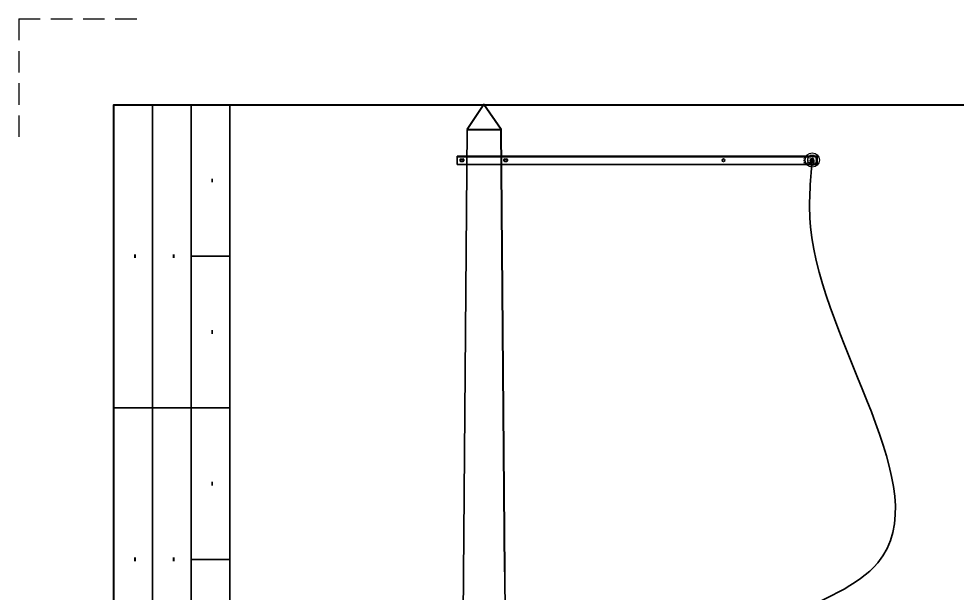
# Model space of a CAD drawing. Header units: millimetres. Extents: x 1804 to 3757, y 2643 to 7323.
# Drawn here: x 3064.2 to 3173.5, y 3169.6 to 3236.5 of the extents above; entities that cross this region are included whole.
import ezdxf
from ezdxf.enums import TextEntityAlignment as Align

# ---------------------------------------------------------------- set-up
doc = ezdxf.new("R2010")
doc.units = ezdxf.units.MM
doc.linetypes.add('DASHED', pattern=[0.75, 0.5, -0.25])
for name, color, linetype in [('_Cajetin Linea 2', 2, 'Continuous'), ('_Texto 1', 7, 'Continuous'), ('CAJETIN_T-1', 104, 'Continuous')]:
    doc.layers.add(name, color=color, linetype=linetype)
for name, color, linetype, lineweight in [('_Cajetin Linea 3', 5, 'Continuous', 30), ('_Cajetin Linea 4', 3, 'DASHED', 0), ('POSTE', 7, 'Continuous', 13)]:
    doc.layers.add(name, color=color, linetype=linetype, lineweight=lineweight)
doc.styles.add('Disylays_86', font='swisscl.ttf', dxfattribs={"height": 2.2})

# ---------------------------------------------------------------- blocks, each defined once
blk = doc.blocks.new('CAJETIN ARMADO')
at = {"layer": '_Cajetin Linea 2', "color": 3}
for points in [[(1380.95, 5529.82), (1380.95, 5776.82)], [(1385.45, 5529.82), (1385.45, 5776.82)], [(1389.95, 5529.82), (1389.95, 5776.82)], [(1385.45, 5759.18), (1389.95, 5759.18)], [(1389.95, 5741.53), (1376.45, 5741.53)], [(1385.45, 5723.89), (1389.95, 5723.89)]]:
    blk.add_lwpolyline(points, dxfattribs=at)
at = {"layer": '_Cajetin Linea 3', "ltscale": 0.1}
blk.add_lwpolyline([(1569.36, 5499.82), (1376.45, 5499.82), (1376.45, 5776.82), (1569.36, 5776.82)], close=True, dxfattribs=at)
at = {"layer": '_Cajetin Linea 4', "ltscale": 5}
for q in [(1365.36, 5771.82), (1380.36, 5786.82)]:
    blk.add_line((1365.36, 5786.82), q, dxfattribs=at)
at = {"layer": 'CAJETIN_T-1', "color": 2}
blk.add_point((1389.95, 5741.53), dxfattribs=at)
at = {"layer": '_Texto 1', "style": 'Disylays_86'}
for p in [(1387.7, 5768), (1378.7, 5759.18), (1383.2, 5759.18), (1387.7, 5750.36), (1387.7, 5732.71), (1378.7, 5723.89), (1383.2, 5723.89)]:
    blk.add_text('-', height=1.8, rotation=90, dxfattribs=at).set_placement(p, align=Align.MIDDLE_CENTER)

msp = doc.modelspace()

# ---------------------------------------------------------------- linework, layer by layer
at = {"color": 251, "true_color": 0x636466}
msp.add_line((3116.386, 3223.621), (3115.502, 3114.302), dxfattribs=at)
at = {"color": 251, "ltscale": 0.5, "true_color": 0x636466}
for p, q in [((3116.894, 3223.621), (3119.605, 3223.621)), ((3115.228, 3220.525), (3157.162, 3220.525)), ((3115.228, 3219.561), (3115.228, 3220.525)), ((3115.228, 3220.429), (3155.656, 3220.429)), ((3115.567, 3219.976), (3115.567, 3220.111)), ((3115.642, 3220.186), (3115.943, 3220.186)), ((3116.019, 3220.111), (3116.019, 3219.976)), ((3120.664, 3219.976), (3120.664, 3220.111)), ((3120.739, 3220.186), (3121.041, 3220.186)), ((3121.116, 3220.111), (3121.116, 3219.976)), ((3157.162, 3220.525), (3157.162, 3219.561)), ((3157.162, 3219.561), (3115.228, 3219.561)), ((3115.943, 3219.9), (3115.642, 3219.9)), ((3121.041, 3219.9), (3120.739, 3219.9)), ((3156.505, 3219.561), (3156.423, 3219.561))]:
    msp.add_line(p, q, dxfattribs=at)
at = {"color": 251, "linetype": 'DASHED', "ltscale": 0.05, "true_color": 0x636466}
for p, q in [((3120.765, 3220.525), (3115.741, 3220.525)), ((3115.741, 3219.561), (3120.765, 3219.561))]:
    msp.add_line(p, q, dxfattribs=at)
at = {"color": 251, "linetype": 'DASHED', "ltscale": 0.025, "true_color": 0x636466}
for p, q in [((3157.162, 3220.525), (3155.638, 3220.525)), ((3155.656, 3219.561), (3155.656, 3220.525)), ((3155.752, 3220.429), (3157.066, 3220.429)), ((3155.752, 3220.429), (3155.752, 3219.658)), ((3156.075, 3219.561), (3156.075, 3220.525)), ((3156.361, 3219.561), (3156.361, 3220.525)), ((3157.066, 3220.429), (3157.066, 3219.658)), ((3157.162, 3220.525), (3157.162, 3219.561)), ((3157.162, 3219.561), (3155.656, 3219.561)), ((3155.752, 3219.658), (3157.066, 3219.658))]:
    msp.add_line(p, q, dxfattribs=at)
at = {"color": 5}
for p, q in [((3156.401, 3220.054), (3156.401, 3219.496)), ((3156.503, 3220.043), (3156.401, 3220.043)), ((3156.503, 3219.79), (3156.503, 3220.043)), ((3156.716, 3220.043), (3156.716, 3219.79)), ((3156.808, 3220.043), (3156.716, 3220.043)), ((3156.808, 3219.496), (3156.808, 3220.043)), ((3156.401, 3219.496), (3156.808, 3219.496)), ((3156.716, 3219.79), (3156.503, 3219.79))]:
    msp.add_line(p, q, dxfattribs=at)
at = {"color": 251, "lineweight": 30, "true_color": 0x636466}
for points in [[(3116.386, 3223.621), (3120.351, 3223.621), (3118.344, 3226.521), (3116.386, 3223.621)], [(3120.799, 3172.135), (3120.351, 3223.621)]]:
    msp.add_lwpolyline(points, dxfattribs=at)
at = {"color": 251, "true_color": 0x636466}
msp.add_lwpolyline([(3121.22, 3114.605), (3120.799, 3172.135)], dxfattribs=at)
at = {"color": 251, "lineweight": 5, "ltscale": 0.5, "true_color": 0x636466}
for centre in [(3115.793, 3220.043), (3120.89, 3220.043)]:
    msp.add_circle(centre, 0.12, dxfattribs=at)
at = {"color": 251, "ltscale": 0.01, "true_color": 0x636466}
msp.add_circle((3146.264, 3220.032), 0.155, dxfattribs=at)
at = {"color": 251, "lineweight": 13, "true_color": 0x636466}
msp.add_circle((3156.605, 3220.068), 0.83, dxfattribs=at)
at = {"color": 5, "ltscale": 0.5}
msp.add_circle((3156.61, 3220.043), 0.155, dxfattribs=at)
at = {"color": 5}
msp.add_circle((3156.61, 3220.043), 0.107, dxfattribs=at)
at = {"color": 251, "lineweight": 5, "ltscale": 0.5, "true_color": 0x636466}
for centre, start, end in [((3115.642, 3220.111), 90, 180), ((3115.943, 3220.111), 0, 90), ((3120.739, 3220.111), 90, 180), ((3121.041, 3220.111), 0, 90), ((3115.642, 3219.976), 180, 270), ((3115.943, 3219.976), 270, 0), ((3120.739, 3219.976), 180, 270), ((3121.041, 3219.976), 270, 0)]:
    msp.add_arc(centre, 0.0753, start, end, dxfattribs=at)
at = {"color": 251, "lineweight": 13, "true_color": 0x636466}
msp.add_arc((3156.605, 3220.068), 0.544, 291.90778, 248.05665, dxfattribs=at)
at = {"color": 5, "lineweight": 13}
msp.add_arc((3156.605, 3220.064), 0.204, 354.16459, 182.9759, dxfattribs=at)
at = {"color": 251, "true_color": 0x636466, "end_tangent": (0.0496898, -0.9987647)}
msp.add_spline([(3156.605, 3220.064), (3156.413, 3212.288), (3164.232, 3173.171), (3153.495, 3166.932)], degree=3, dxfattribs=at)

# ---------------------------------------------------------------- block references
at = {"layer": 'POSTE', "lineweight": 25}
msp.add_blockref('CAJETIN ARMADO', (1698.798, -2550.311), dxfattribs=at)

doc.saveas('drawing.dxf')
